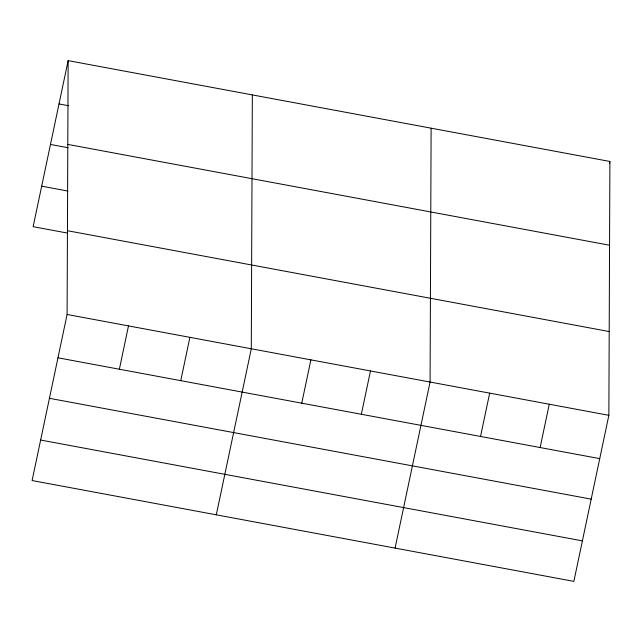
<?xml version="1.0" encoding="UTF-8"?>
<svg xmlns="http://www.w3.org/2000/svg" width="642" height="642" viewBox="0 0 642 642"><rect width="100%" height="100%" fill="white"/><g stroke="black" fill="none" stroke-linecap="round" stroke-linejoin="round"><path stroke-width="0.96" d="M67.097 314.484L68.14 60.629L609.9 161.455L608.857 415.318L573.86 581.371L32.1 480.545L67.097 314.484L608.857 415.318M252.338 94.904L251.295 348.767L216.298 514.828M431.119 128.183L430.076 382.038L395.079 548.099M68.14 60.629L33.143 226.682L67.258 233.03M119.364 369.23L128.496 325.911M180.763 380.658L189.896 337.339M301.756 403.176L310.888 359.857M361.35 414.267L370.482 370.948M480.537 436.456L489.669 393.137M540.131 447.546L549.263 404.227M609.491 163.381L609.9 161.455M59.008 103.948L68.758 105.761M67.795 144.402L609.555 245.228M50.477 144.45L68.02 147.716M41.682 186.18L67.996 191.075M67.442 230.711L609.202 331.545M57.965 357.803L599.724 458.637M49.426 398.305L591.186 499.139M40.639 440.043L582.398 540.869"/></g></svg>
